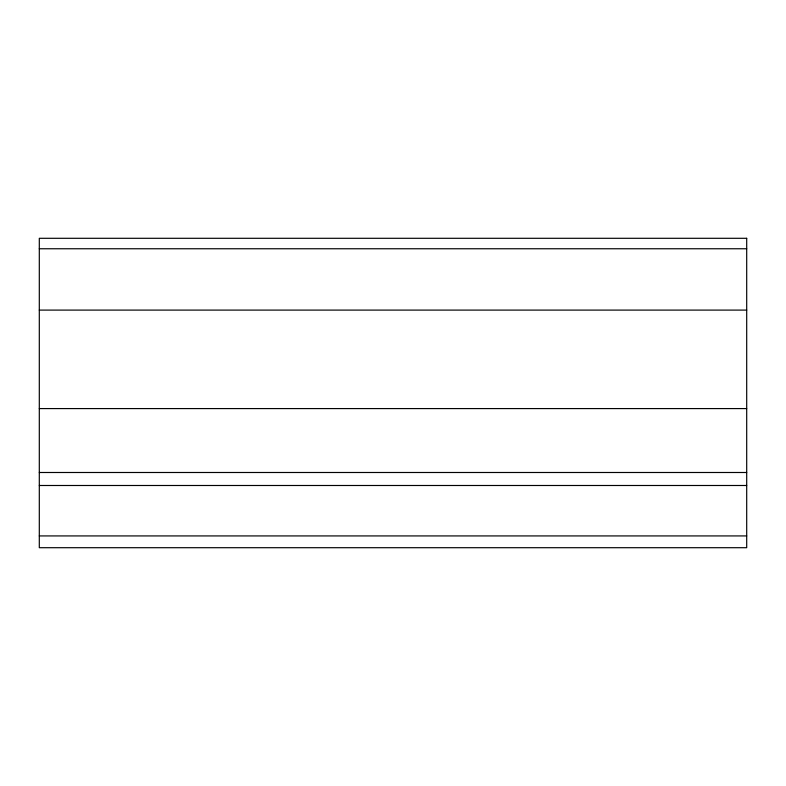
<?xml version="1.0" encoding="UTF-8"?>
<svg xmlns="http://www.w3.org/2000/svg" width="786" height="786" viewBox="0 0 786 786"><rect width="100%" height="100%" fill="white"/><g stroke="black" fill="none" stroke-linecap="round" stroke-linejoin="round"><path stroke-width="1.18" d="M39.3 248.759L746.7 248.759M39.3 310.097L746.7 310.097M39.3 408.582L746.7 408.582M39.3 472.494L746.7 472.494M39.3 485.493L746.7 485.493M39.3 535.924L746.7 535.924M746.7 238.296L39.3 238.296L39.3 547.704L746.7 547.704L746.7 238.296"/></g></svg>
